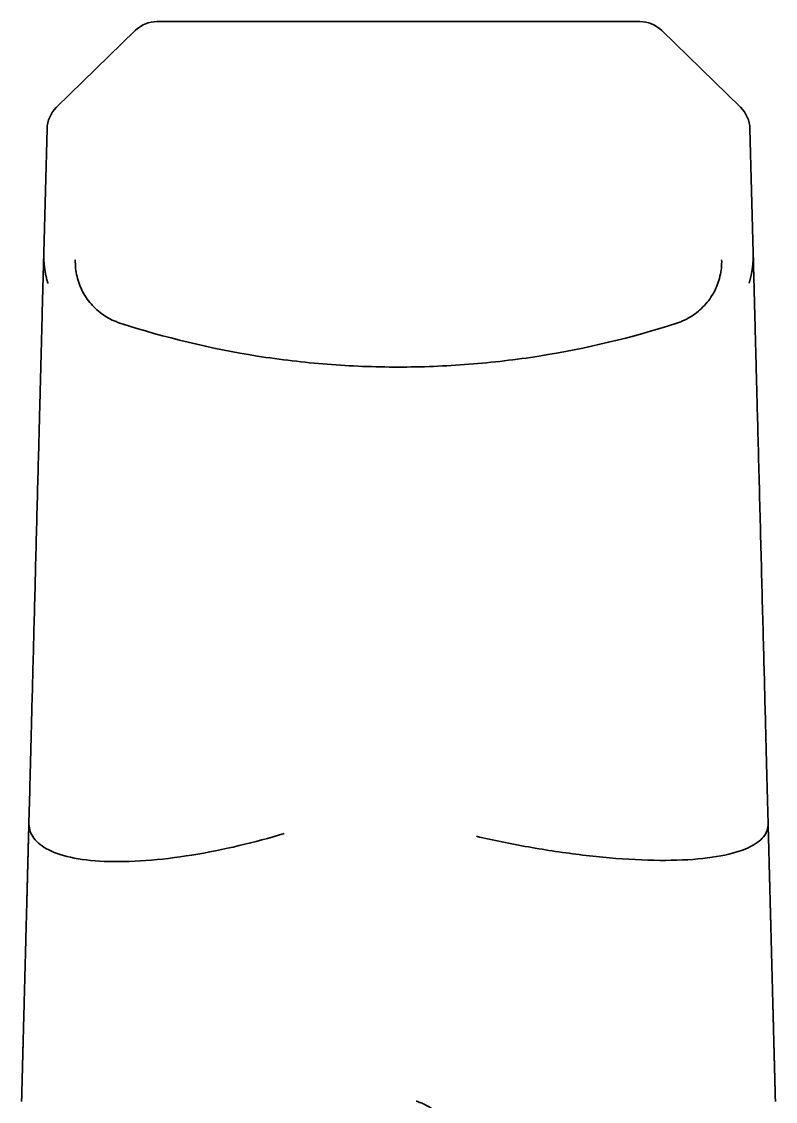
# Model space of a CAD drawing. Header units: inches. Extents: x 786 to 5593, y 691 to 5024.
# Drawn here: x 4204.3 to 4252.1, y 4955.2 to 5023.7 of the extents above; entities that cross this region are included whole.
import ezdxf

# ---------------------------------------------------------------- set-up
doc = ezdxf.new("R2010")
doc.units = ezdxf.units.IN
doc.layers.add('1', color=7, linetype='Continuous', true_color=0xffffff)

msp = doc.modelspace()

# ---------------------------------------------------------------- linework, layer by layer
at = {"layer": '1', "color": 7, "linetype": 'Continuous', "lineweight": 35}
for p, q in [((4243.541, 5023.676), (4212.938, 5023.676)), ((4206.551, 5018.246), (4211.543, 5023.109)), ((4244.937, 5023.109), (4249.929, 5018.246)), ((4205.741, 5009), (4205.947, 5016.865)), ((4250.533, 5016.865), (4250.739, 5009.007)), ((4205.642, 5005.228), (4205.741, 5009)), ((4204.795, 4972.882), (4204.848, 4974.879))]:
    msp.add_line(p, q, dxfattribs=at)
for centre, start, end in [((4212.938, 5021.676), 90, 134.25), ((4243.541, 5021.676), 45.75, 90), ((4207.946, 5016.813), 134.25, 178.5), ((4248.533, 5016.813), 1.5, 45.75)]:
    msp.add_arc(centre, 2, start, end, dxfattribs=at)
for points, degree, knots in [([(4206, 5007.074), (4206, 5007.074), (4205.992, 5007.101), (4205.976, 5007.155), (4205.954, 5007.236), (4205.932, 5007.317), (4205.912, 5007.398), (4205.893, 5007.479), (4205.875, 5007.56), (4205.858, 5007.641), (4205.842, 5007.722), (4205.828, 5007.804), (4205.814, 5007.885), (4205.802, 5007.965), (4205.791, 5008.046), (4205.781, 5008.127), (4205.772, 5008.207), (4205.764, 5008.288), (4205.757, 5008.368), (4205.752, 5008.448), (4205.747, 5008.528), (4205.743, 5008.607), (4205.741, 5008.686), (4205.739, 5008.765), (4205.739, 5008.844), (4205.739, 5008.922), (4205.74, 5008.974), (4205.741, 5009)], 3, [0, 0, 0, 0, 0.000063, 0.043207, 0.086238, 0.129154, 0.171955, 0.214639, 0.257204, 0.299649, 0.34197, 0.384167, 0.426235, 0.468173, 0.509978, 0.551646, 0.593175, 0.634561, 0.675801, 0.716891, 0.757827, 0.798606, 0.839224, 0.879676, 0.919959, 0.960068, 1, 1, 1, 1]), ([(4250.739, 5009.007), (4250.739, 5008.993), (4250.74, 5008.966), (4250.74, 5008.926), (4250.741, 5008.885), (4250.741, 5008.844), (4250.74, 5008.803), (4250.74, 5008.762), (4250.739, 5008.721), (4250.738, 5008.68), (4250.737, 5008.638), (4250.735, 5008.597), (4250.734, 5008.555), (4250.731, 5008.514), (4250.729, 5008.472), (4250.726, 5008.431), (4250.723, 5008.389), (4250.72, 5008.347), (4250.716, 5008.305), (4250.712, 5008.263), (4250.708, 5008.221), (4250.704, 5008.179), (4250.699, 5008.137), (4250.694, 5008.095), (4250.688, 5008.053), (4250.683, 5008.011), (4250.677, 5007.968), (4250.67, 5007.926), (4250.664, 5007.884), (4250.657, 5007.842), (4250.65, 5007.799), (4250.642, 5007.757), (4250.634, 5007.714), (4250.626, 5007.672), (4250.618, 5007.63), (4250.609, 5007.587), (4250.6, 5007.545), (4250.59, 5007.503), (4250.581, 5007.46), (4250.571, 5007.418), (4250.56, 5007.375), (4250.55, 5007.333), (4250.539, 5007.291), (4250.527, 5007.248), (4250.516, 5007.206), (4250.504, 5007.164), (4250.491, 5007.122), (4250.483, 5007.093), (4250.479, 5007.079), (4250.479, 5007.079)], 3, [0, 0, 0, 0, 0.020785, 0.04162, 0.062504, 0.083438, 0.104419, 0.125449, 0.146525, 0.167648, 0.188817, 0.210032, 0.231291, 0.252595, 0.273942, 0.295332, 0.316766, 0.338241, 0.359758, 0.381316, 0.402915, 0.424554, 0.446233, 0.467951, 0.489707, 0.511502, 0.533335, 0.555206, 0.577113, 0.599058, 0.621038, 0.643055, 0.665107, 0.687194, 0.709316, 0.731473, 0.753664, 0.775889, 0.798148, 0.820441, 0.842766, 0.865125, 0.887516, 0.90994, 0.932397, 0.954885, 0.977406, 0.999959, 1, 1, 1, 1]), ([(4250.739, 5009.007), (4250.752, 5008.507), (4250.771, 5007.772), (4250.793, 5006.935), (4250.803, 5006.53), (4250.808, 5006.359), (4250.811, 5006.257), (4250.812, 5006.207), (4250.812, 5006.198)], 3, [0, 0, 0, 0, 0.496997, 0.748496, 0.874245, 0.93712, 0.968557, 1, 1, 1, 1]), ([(4250.812, 5006.198), (4250.812, 5006.187), (4250.814, 5006.14), (4250.819, 5005.937), (4250.828, 5005.594), (4250.845, 5004.94), (4250.879, 5003.651), (4250.916, 5002.216), (4250.967, 5000.282), (4251.03, 4997.872), (4251.101, 4995.168), (4251.199, 4991.425), (4251.296, 4987.72), (4251.388, 4984.225), (4251.476, 4980.83), (4251.56, 4977.621), (4251.635, 4974.775), (4251.669, 4973.463), (4251.686, 4972.81)], 3, [0, 0, 0, 0, 0.1, 0.15, 0.2, 0.3, 0.35, 0.4, 0.45, 0.5, 0.55, 0.6, 0.7, 0.75, 0.8, 0.9, 0.95, 1, 1, 1, 1]), ([(4204.847, 4974.879), (4204.865, 4975.558), (4204.919, 4977.615), (4205, 4980.707), (4205.085, 4983.938), (4205.149, 4986.409), (4205.216, 4988.94), (4205.283, 4991.531), (4205.351, 4994.12), (4205.417, 4996.612), (4205.465, 4998.473), (4205.5, 4999.817), (4205.532, 5001.011), (4205.563, 5002.21), (4205.599, 5003.562), (4205.618, 5004.305), (4205.629, 5004.742), (4205.635, 5004.966), (4205.64, 5005.135), (4205.642, 5005.204), (4205.642, 5005.228)], 3, [0, 0, 0, 0, 0.052632, 0.157895, 0.210526, 0.263158, 0.315789, 0.368421, 0.421053, 0.473684, 0.526316, 0.552632, 0.578947, 0.631579, 0.684211, 0.789474, 0.842105, 0.894737, 0.947368, 1, 1, 1, 1]), ([(4210.57, 5004.556), (4213.437, 5003.628), (4217.794, 5002.583), (4223.706, 5001.884), (4228.205, 5001.707), (4232.716, 5001.881), (4238.662, 5002.582), (4243.038, 5003.627), (4245.895, 5004.551)], 3, [0, 0, 0, 0, 0.25, 0.375, 0.5, 0.625, 0.75, 1, 1, 1, 1]), ([(4204.332, 4955.189), (4204.35, 4955.876), (4204.361, 4956.297), (4204.375, 4956.82), (4204.39, 4957.404), (4204.417, 4958.456), (4204.448, 4959.617), (4204.495, 4961.435), (4204.564, 4964.044), (4204.641, 4966.988), (4204.684, 4968.626), (4204.702, 4969.325), (4204.707, 4969.517), (4204.721, 4970.042), (4204.736, 4970.611), (4204.763, 4971.647), (4204.795, 4972.882)], 2, [0, 0, 0, 0.0625, 0.0625, 0.125, 0.125, 0.25, 0.25, 0.5, 0.5, 0.75, 0.78125, 0.8125, 0.8125, 0.875, 0.875, 1, 1, 1]), ([(4204.795, 4972.882), (4204.787, 4972.568), (4204.941, 4971.958), (4205.794, 4971.181), (4207.324, 4970.625), (4209.494, 4970.359), (4212.166, 4970.414), (4215.128, 4970.773), (4218.148, 4971.381), (4220.068, 4971.901), (4220.981, 4972.176)], 3, [0, 0, 0, 0, 0.124982, 0.249985, 0.374989, 0.499992, 0.624995, 0.749998, 0.875001, 1, 1, 1, 1]), ([(4233.184, 4972.003), (4234.247, 4971.759), (4236.47, 4971.301), (4239.937, 4970.776), (4243.313, 4970.479), (4246.345, 4970.456), (4248.804, 4970.718), (4250.541, 4971.239), (4251.515, 4971.958), (4251.694, 4972.52), (4251.686, 4972.81)], 3, [0, 0, 0, 0, 0.124993, 0.249997, 0.375, 0.500003, 0.625007, 0.75001, 0.875013, 1, 1, 1, 1]), ([(4251.686, 4972.81), (4251.71, 4971.899), (4251.744, 4970.596), (4251.759, 4970.054), (4251.787, 4968.981), (4251.801, 4968.427), (4251.853, 4966.466), (4251.917, 4964.021), (4251.979, 4961.619), (4252.032, 4959.606), (4252.062, 4958.473), (4252.09, 4957.398), (4252.106, 4956.795), (4252.119, 4956.293), (4252.126, 4956.028), (4252.141, 4955.465), (4252.148, 4955.189)], 2, [0, 0, 0, 0.125, 0.125, 0.1875, 0.25, 0.25, 0.5, 0.5, 0.75, 0.75, 0.875, 0.875, 0.9375, 0.9375, 0.96875, 1, 1, 1]), ([(4229.365, 4955.206), (4229.374, 4955.203), (4229.382, 4955.201), (4229.483, 4955.168), (4229.575, 4955.135), (4229.757, 4955.061), (4229.847, 4955.021), (4230.109, 4954.89), (4230.277, 4954.79), (4230.438, 4954.676)], 3, [0, 0, 0, 0, 0.021586, 0.021586, 0.26619, 0.26619, 0.510793, 0.510793, 1, 1, 1, 1])]:
    msp.add_open_spline(points, degree=degree, knots=knots, dxfattribs=at)
for points in [[(4207.74, 5008.566), (4207.731, 5008.204), (4207.805, 5007.505), (4208.183, 5006.502), (4208.796, 5005.639), (4209.612, 5004.959), (4210.234, 5004.664), (4210.57, 5004.556)], [(4245.895, 5004.551), (4246.233, 5004.66), (4246.859, 5004.956), (4247.68, 5005.642), (4248.296, 5006.508), (4248.674, 5007.513), (4248.749, 5008.212), (4248.739, 5008.573)]]:
    msp.add_open_spline(points, degree=3, dxfattribs=at)

doc.saveas('drawing.dxf')
